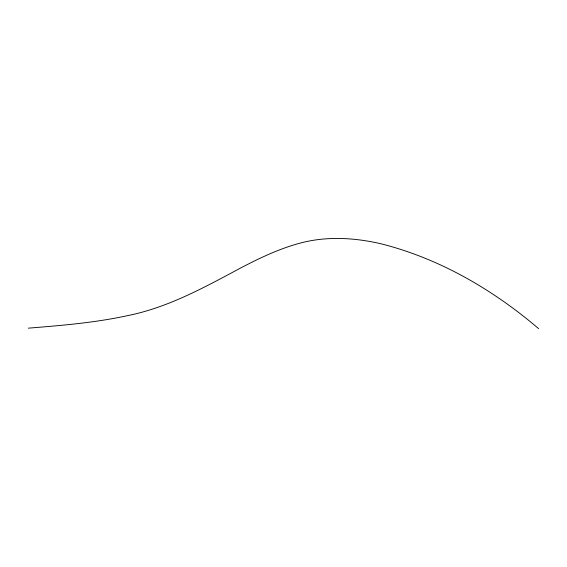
<?xml version="1.0" encoding="UTF-8"?>
<svg xmlns="http://www.w3.org/2000/svg" width="567" height="567" viewBox="0 0 567 567"><rect width="100%" height="100%" fill="white"/><g stroke="black" fill="none" stroke-linecap="round" stroke-linejoin="round"><path stroke-width="0.85" d="M28.35 328.158C61.427 325.479 94.639 322.779 127.128 315.734C167.903 307.647 204.602 287.306 240.862 267.879C260.076 257.865 279.8 248.445 300.85 242.938C326.961 236.056 354.559 237.693 380.67 243.711C439.29 258.382 492.929 289.609 538.65 328.669"/></g></svg>
